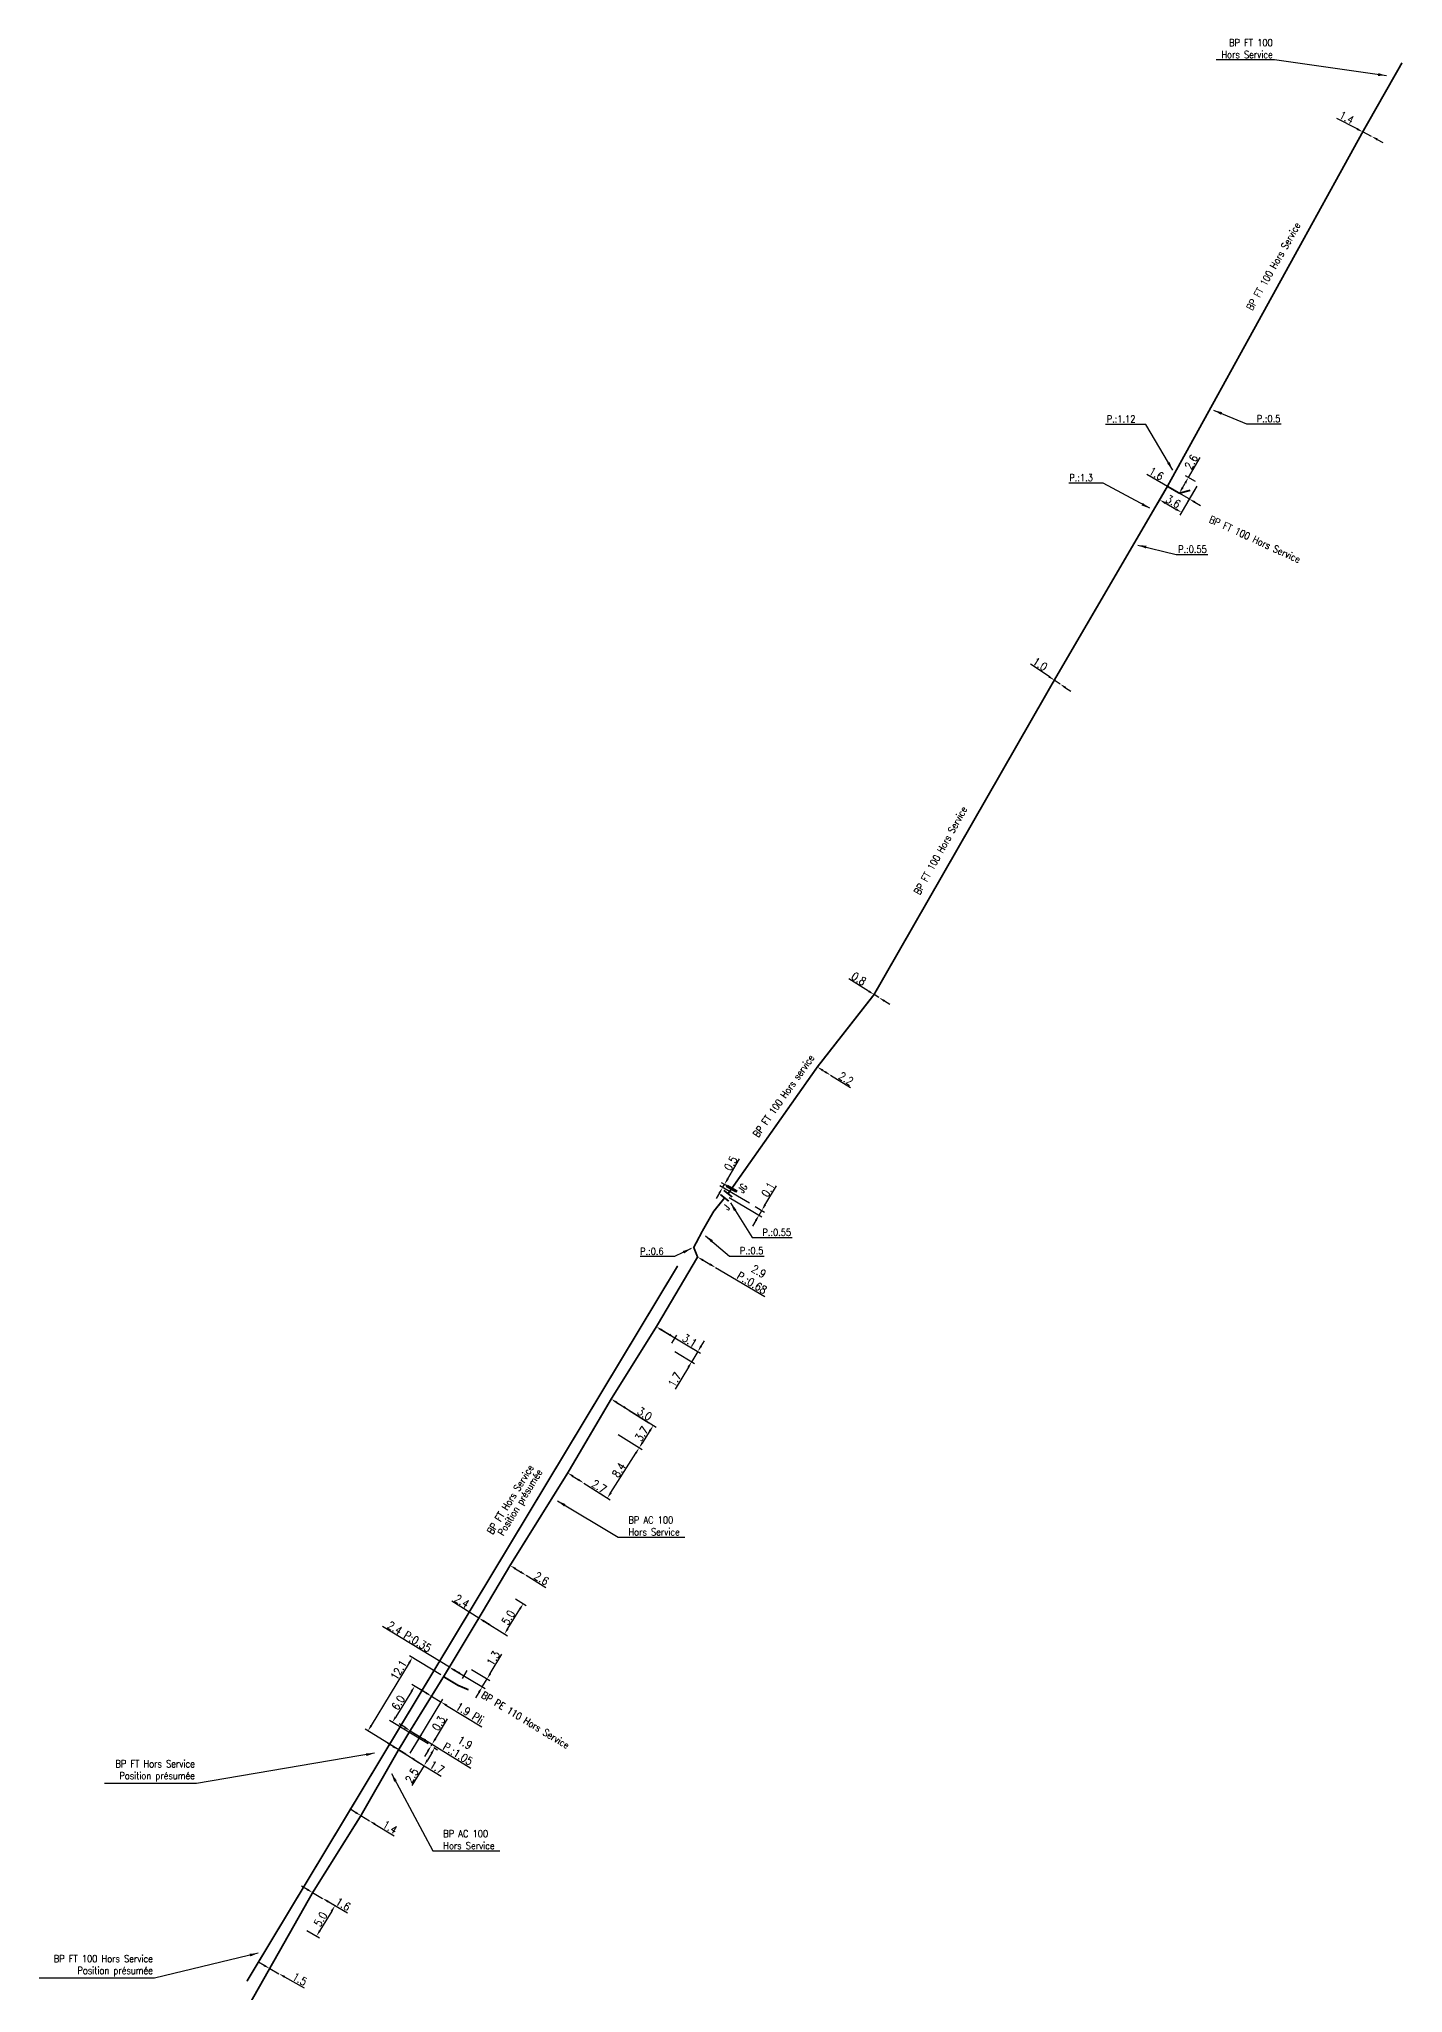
# Model space of a CAD drawing. Header units: millimetres. Extents: x 185000 to 186000, y 127000 to 128000.
# Drawn here: x 185149.8 to 185341.5, y 127233 to 127507.6 of the extents above; entities that cross this region are included whole.
import ezdxf
from ezdxf.enums import TextEntityAlignment as Align

# ---------------------------------------------------------------- set-up
doc = ezdxf.new("R2010")
doc.units = ezdxf.units.MM
doc.header["$PDMODE"] = 34
doc.layers.get('0').update_dxf_attribs({"linetype": 'CONTINUOUS'})
doc.layers.get('DEFPOINTS').update_dxf_attribs({"linetype": 'CONTINUOUS'})
doc.layers.add('L_908', color=5, linetype='CONTINUOUS')
doc.styles.get("Standard").update_dxf_attribs({"font": 'romans.shx', "width": 0.85})
doc.linetypes.add('BP_HS', pattern='A,2,-1,["G",Standard,S=0.85,R=0,X=-0.27,Y=-0.4],-1', length=4)
doc.dimstyles.get("Standard").update_dxf_attribs({"dimtxt": 1.5, "dimasz": 1.2, "dimexe": 0.625, "dimexo": 0.625, "dimgap": 0.25, "dimtad": 1, "dimdec": 1, "dimzin": 0, "dimdsep": 46, "dimtxsty": 'Standard', "dimcen": -0.5, "dimadec": 0, "dimazin": 0, "dimtfac": 1, "dimtdec": 1, "dimtmove": 0, "dimatfit": 3, "dimfxl": 0, "dimtolj": 1, "dimtzin": 0, "dimarcsym": 0})

# ---------------------------------------------------------------- blocks, each defined once
blk = doc.blocks.new('*D9')
at = {"layer": 'DEFPOINTS', "color": 0, "linetype": 'Continuous', "transparency": 16777216}
for p in [(185335.81, 127494.6), (185337.05, 127493.96), (185337.05, 127493.96)]:
    blk.add_point(p, dxfattribs=at)
at = {"layer": 'L_908', "color": 0, "linetype": 'Continuous', "lineweight": -2, "transparency": 16777216}
for p, q in [((185335.01, 127495.02), (185332.18, 127496.48)), ((185337.05, 127493.96), (185335.81, 127494.6)), ((185337.85, 127493.54), (185338.65, 127493.13))]:
    blk.add_line(p, q, dxfattribs=at)
at = {"layer": 'L_908', "color": 0, "linetype": 'Continuous', "transparency": 16777216}
for points in [[(185335.08, 127495.15), (185334.94, 127494.88), (185335.81, 127494.6)], [(185337.92, 127493.68), (185337.78, 127493.41), (185337.05, 127493.96)]]:
    blk.add_solid(points, dxfattribs=at)
at = {"layer": 'L_908', "color": 0, "linetype": 'Continuous', "transparency": 16777216, "insert": (185333.54, 127496.62), "char_height": 1.125, "attachment_point": 5, "rotation": 332.5975}
blk.add_mtext('\\A1;1.4', dxfattribs=at)
blk = doc.blocks.new('*D10')
at = {"layer": 'DEFPOINTS', "color": 0, "linetype": 'Continuous', "transparency": 16777216}
for p in [(185310.03, 127443.81), (185312.71, 127445.2), (185311.43, 127443)]:
    blk.add_point(p, dxfattribs=at)
at = {"layer": 'L_908', "color": 0, "linetype": 'Continuous', "lineweight": -2, "transparency": 16777216}
for p, q in [((185309.25, 127444.26), (185305.46, 127446.46)), ((185311.43, 127443), (185310.03, 127443.81)), ((185312.48, 127444.8), (185311.2, 127442.59)), ((185312.21, 127442.55), (185312.99, 127442.1))]:
    blk.add_line(p, q, dxfattribs=at)
at = {"layer": 'L_908', "color": 0, "linetype": 'Continuous', "transparency": 16777216}
for points in [[(185309.33, 127444.39), (185309.18, 127444.13), (185310.03, 127443.81)], [(185312.29, 127442.68), (185312.14, 127442.42), (185311.43, 127443)]]:
    blk.add_solid(points, dxfattribs=at)
at = {"layer": 'L_908', "color": 0, "linetype": 'Continuous', "transparency": 16777216, "insert": (185306.8, 127446.55), "char_height": 1.125, "attachment_point": 5, "rotation": 329.8902}
blk.add_mtext('\\A1;1.6', dxfattribs=at)
blk = doc.blocks.new('*D11')
at = {"layer": 'DEFPOINTS', "color": 0, "linetype": 'Continuous', "transparency": 16777216}
for p in [(185310.03, 127443.81), (185311.31, 127446.02), (185312.71, 127445.2)]:
    blk.add_point(p, dxfattribs=at)
at = {"layer": 'L_908', "color": 0, "linetype": 'Continuous', "lineweight": -2, "transparency": 16777216}
for p, q in [((185312.31, 127445.44), (185310.91, 127446.25)), ((185311.31, 127446.02), (185312.96, 127448.85)), ((185310.48, 127444.59), (185310.86, 127445.24))]:
    blk.add_line(p, q, dxfattribs=at)
at = {"layer": 'L_908', "color": 0, "linetype": 'Continuous', "transparency": 16777216}
for points in [[(185310.35, 127444.66), (185310.61, 127444.51), (185310.03, 127443.81)], [(185310.73, 127445.31), (185310.99, 127445.16), (185311.31, 127446.02)]]:
    blk.add_solid(points, dxfattribs=at)
at = {"layer": 'L_908', "color": 0, "linetype": 'Continuous', "transparency": 16777216, "insert": (185311.71, 127448.2), "char_height": 1.125, "attachment_point": 5, "rotation": 59.8902}
blk.add_mtext('\\A1;2.6', dxfattribs=at)
blk = doc.blocks.new('*D12')
at = {"layer": 'DEFPOINTS', "color": 0, "linetype": 'Continuous', "transparency": 16777216}
for p in [(185292.46, 127417.53), (185293.3, 127416.97), (185293.3, 127416.97)]:
    blk.add_point(p, dxfattribs=at)
at = {"layer": 'L_908', "color": 0, "linetype": 'Continuous', "lineweight": -2, "transparency": 16777216}
for p, q in [((185291.72, 127418.03), (185289.11, 127419.78)), ((185293.3, 127416.97), (185292.46, 127417.53)), ((185294.04, 127416.47), (185294.79, 127415.97))]:
    blk.add_line(p, q, dxfattribs=at)
at = {"layer": 'L_908', "color": 0, "linetype": 'Continuous', "transparency": 16777216}
for points in [[(185291.8, 127418.16), (185291.63, 127417.91), (185292.46, 127417.53)], [(185294.13, 127416.6), (185293.96, 127416.35), (185293.3, 127416.97)]]:
    blk.add_solid(points, dxfattribs=at)
at = {"layer": 'L_908', "color": 0, "linetype": 'Continuous', "transparency": 16777216, "insert": (185290.46, 127419.78), "char_height": 1.125, "attachment_point": 5, "rotation": 326.1279}
blk.add_mtext('\\A1;1.0', dxfattribs=at)
blk = doc.blocks.new('*D13')
at = {"layer": 'DEFPOINTS', "color": 0, "linetype": 'Continuous', "transparency": 16777216}
for p in [(185267.13, 127373.34), (185267.81, 127372.92), (185267.81, 127372.92)]:
    blk.add_point(p, dxfattribs=at)
at = {"layer": 'L_908', "color": 0, "linetype": 'Continuous', "lineweight": -2, "transparency": 16777216}
for p, q in [((185266.37, 127373.82), (185263.59, 127375.55)), ((185267.81, 127372.92), (185267.13, 127373.34)), ((185268.58, 127372.44), (185269.34, 127371.97))]:
    blk.add_line(p, q, dxfattribs=at)
at = {"layer": 'L_908', "color": 0, "linetype": 'Continuous', "transparency": 16777216}
for points in [[(185266.45, 127373.94), (185266.29, 127373.69), (185267.13, 127373.34)], [(185268.66, 127372.57), (185268.5, 127372.32), (185267.81, 127372.92)]]:
    blk.add_solid(points, dxfattribs=at)
at = {"layer": 'L_908', "color": 0, "linetype": 'Continuous', "transparency": 16777216, "insert": (185264.99, 127375.56), "char_height": 1.125, "attachment_point": 5, "rotation": 328.1255}
blk.add_mtext('\\A1;0.8', dxfattribs=at)
blk = doc.blocks.new('*D14')
at = {"layer": 'DEFPOINTS', "color": 0, "linetype": 'Continuous', "transparency": 16777216}
for p in [(185259.16, 127363.16), (185261.03, 127362), (185261.03, 127362)]:
    blk.add_point(p, dxfattribs=at)
at = {"layer": 'L_908', "color": 0, "linetype": 'Continuous', "lineweight": -2, "transparency": 16777216}
for p, q in [((185259.92, 127362.68), (185260.26, 127362.47)), ((185261.03, 127362), (185263.82, 127360.27))]:
    blk.add_line(p, q, dxfattribs=at)
at = {"layer": 'L_908', "color": 0, "linetype": 'Continuous', "transparency": 16777216}
for points in [[(185260, 127362.81), (185259.85, 127362.55), (185259.16, 127363.16)], [(185260.34, 127362.6), (185260.19, 127362.34), (185261.03, 127362)]]:
    blk.add_solid(points, dxfattribs=at)
at = {"layer": 'L_908', "color": 0, "linetype": 'Continuous', "transparency": 16777216, "insert": (185263.2, 127361.53), "char_height": 1.125, "attachment_point": 5, "rotation": 328.1994}
blk.add_mtext('\\A1;2.2', dxfattribs=at)
blk = doc.blocks.new('*D15')
at = {"layer": 'DEFPOINTS', "color": 0, "linetype": 'Continuous', "transparency": 16777216}
for p in [(185242.33, 127336.45), (185244.85, 127334.97), (185244.85, 127334.97)]:
    blk.add_point(p, dxfattribs=at)
at = {"layer": 'L_908', "color": 0, "linetype": 'Continuous', "lineweight": -2, "transparency": 16777216}
for p, q in [((185243.11, 127335.99), (185244.07, 127335.43)), ((185244.85, 127334.97), (185251.79, 127330.88))]:
    blk.add_line(p, q, dxfattribs=at)
at = {"layer": 'L_908', "color": 0, "linetype": 'Continuous', "transparency": 16777216}
for points in [[(185243.18, 127336.12), (185243.03, 127335.86), (185242.33, 127336.45)], [(185244.15, 127335.56), (185243.99, 127335.3), (185244.85, 127334.97)]]:
    blk.add_solid(points, dxfattribs=at)
at = {"layer": 'L_908', "color": 0, "linetype": 'Continuous', "transparency": 16777216, "insert": (185250.45, 127333.63), "char_height": 1.125, "attachment_point": 5, "rotation": 329.5158}
blk.add_mtext('\\A1;2.9\\PP.:0.68', dxfattribs=at)
blk = doc.blocks.new('*D20')
at = {"layer": 'DEFPOINTS', "color": 0, "linetype": 'Continuous', "transparency": 16777216}
for p in [(185182.19, 127236.44), (185183.5, 127235.71), (185183.5, 127235.71)]:
    blk.add_point(p, dxfattribs=at)
at = {"layer": 'L_908', "color": 0, "linetype": 'Continuous', "lineweight": -2, "transparency": 16777216}
for p, q in [((185181.4, 127236.88), (185180.62, 127237.32)), ((185182.19, 127236.44), (185183.5, 127235.71)), ((185184.28, 127235.27), (185187.02, 127233.73))]:
    blk.add_line(p, q, dxfattribs=at)
at = {"layer": 'L_908', "color": 0, "linetype": 'Continuous', "transparency": 16777216}
for points in [[(185181.47, 127237.01), (185181.33, 127236.75), (185182.19, 127236.44)], [(185184.35, 127235.4), (185184.21, 127235.14), (185183.5, 127235.71)]]:
    blk.add_solid(points, dxfattribs=at)
at = {"layer": 'L_908', "color": 0, "linetype": 'Continuous', "transparency": 16777216, "insert": (185186.41, 127234.94), "char_height": 1.125, "attachment_point": 5, "rotation": 330.7889}
blk.add_mtext('\\A1;1.5', dxfattribs=at)
blk = doc.blocks.new('*D21')
at = {"layer": 'DEFPOINTS', "color": 0, "linetype": 'Continuous', "transparency": 16777216}
for p in [(185189.62, 127246.3), (185187.03, 127242.03), (185188.78, 127241)]:
    blk.add_point(p, dxfattribs=at)
at = {"layer": 'L_908', "color": 0, "linetype": 'Continuous', "lineweight": -2, "transparency": 16777216}
for p, q in [((185190.02, 127246.07), (185191.78, 127245.05)), ((185190.91, 127244.51), (185189.25, 127241.77)), ((185187.43, 127241.79), (185189.19, 127240.77))]:
    blk.add_line(p, q, dxfattribs=at)
at = {"layer": 'L_908', "color": 0, "linetype": 'Continuous', "transparency": 16777216}
for points in [[(185190.78, 127244.59), (185191.03, 127244.44), (185191.37, 127245.28)], [(185189.12, 127241.85), (185189.38, 127241.7), (185188.78, 127241)]]:
    blk.add_solid(points, dxfattribs=at)
at = {"layer": 'L_908', "color": 0, "linetype": 'Continuous', "transparency": 16777216, "insert": (185189.34, 127243.37), "char_height": 1.125, "attachment_point": 5, "rotation": 58.8451}
blk.add_mtext('\\A1;5.0', dxfattribs=at)
blk = doc.blocks.new('*D22')
at = {"layer": 'DEFPOINTS', "color": 0, "linetype": 'Continuous', "transparency": 16777216}
for p in [(185188.23, 127247.11), (185189.62, 127246.3), (185189.62, 127246.3)]:
    blk.add_point(p, dxfattribs=at)
at = {"layer": 'L_908', "color": 0, "linetype": 'Continuous', "lineweight": -2, "transparency": 16777216}
for p, q in [((185187.45, 127247.56), (185186.68, 127248.01)), ((185188.23, 127247.11), (185189.62, 127246.3)), ((185190.39, 127245.85), (185193.11, 127244.27))]:
    blk.add_line(p, q, dxfattribs=at)
at = {"layer": 'L_908', "color": 0, "linetype": 'Continuous', "transparency": 16777216}
for points in [[(185187.53, 127247.69), (185187.38, 127247.43), (185188.23, 127247.11)], [(185190.47, 127245.98), (185190.32, 127245.72), (185189.62, 127246.3)]]:
    blk.add_solid(points, dxfattribs=at)
at = {"layer": 'L_908', "color": 0, "linetype": 'Continuous', "transparency": 16777216, "insert": (185192.52, 127245.48), "char_height": 1.125, "attachment_point": 5, "rotation": 329.817}
blk.add_mtext('\\A1;1.6', dxfattribs=at)
blk = doc.blocks.new('*D23')
at = {"layer": 'DEFPOINTS', "color": 0, "linetype": 'Continuous', "transparency": 16777216}
for p in [(185195.01, 127257.93), (185196.2, 127257.2), (185196.2, 127257.2)]:
    blk.add_point(p, dxfattribs=at)
at = {"layer": 'L_908', "color": 0, "linetype": 'Continuous', "lineweight": -2, "transparency": 16777216}
for p, q in [((185194.24, 127258.39), (185193.47, 127258.86)), ((185195.01, 127257.93), (185196.2, 127257.2)), ((185196.98, 127256.74), (185199.7, 127255.09))]:
    blk.add_line(p, q, dxfattribs=at)
at = {"layer": 'L_908', "color": 0, "linetype": 'Continuous', "transparency": 16777216}
for points in [[(185194.31, 127258.52), (185194.16, 127258.27), (185195.01, 127257.93)], [(185197.05, 127256.87), (185196.9, 127256.61), (185196.2, 127257.2)]]:
    blk.add_solid(points, dxfattribs=at)
at = {"layer": 'L_908', "color": 0, "linetype": 'Continuous', "transparency": 16777216, "insert": (185199.11, 127256.32), "char_height": 1.125, "attachment_point": 5, "rotation": 328.8451}
blk.add_mtext('\\A1;1.4', dxfattribs=at)
blk = doc.blocks.new('*D24')
at = {"layer": 'DEFPOINTS', "color": 0, "linetype": 'Continuous', "transparency": 16777216}
for p in [(185200.3, 127267.17), (185201.71, 127266.31), (185201.71, 127266.31)]:
    blk.add_point(p, dxfattribs=at)
at = {"layer": 'L_908', "color": 0, "linetype": 'Continuous', "lineweight": -2, "transparency": 16777216}
for p, q in [((185199.54, 127267.64), (185198.77, 127268.12)), ((185200.3, 127267.17), (185201.71, 127266.31)), ((185202.47, 127265.83), (185206.27, 127263.49))]:
    blk.add_line(p, q, dxfattribs=at)
at = {"layer": 'L_908', "color": 0, "linetype": 'Continuous', "transparency": 16777216}
for points in [[(185199.62, 127267.77), (185199.46, 127267.52), (185200.3, 127267.17)], [(185202.55, 127265.96), (185202.39, 127265.71), (185201.71, 127266.31)]]:
    blk.add_solid(points, dxfattribs=at)
at = {"layer": 'L_908', "color": 0, "linetype": 'Continuous', "transparency": 16777216, "insert": (185205.71, 127264.72), "char_height": 1.125, "attachment_point": 5, "rotation": 328.3269}
blk.add_mtext('\\A1;1.7', dxfattribs=at)
blk = doc.blocks.new('*D25')
at = {"layer": 'DEFPOINTS', "color": 0, "linetype": 'Continuous', "transparency": 16777216}
for p in [(185201.91, 127269.83), (185203.34, 127269), (185201.71, 127266.31)]:
    blk.add_point(p, dxfattribs=at)
at = {"layer": 'L_908', "color": 0, "linetype": 'Continuous', "lineweight": -2, "transparency": 16777216}
for p, q in [((185201.17, 127270.34), (185200.4, 127270.81)), ((185201.93, 127269.86), (185203.34, 127269)), ((185201.95, 127266.71), (185203.58, 127269.4)), ((185202.16, 127270.23), (185202.17, 127270.27)), ((185204.1, 127268.53), (185210.44, 127264.62))]:
    blk.add_line(p, q, dxfattribs=at)
at = {"layer": 'L_908', "color": 0, "linetype": 'Continuous', "transparency": 16777216}
for points in [[(185201.25, 127270.46), (185201.09, 127270.21), (185201.93, 127269.86)], [(185204.18, 127268.65), (185204.02, 127268.4), (185203.34, 127269)]]:
    blk.add_solid(points, dxfattribs=at)
at = {"layer": 'L_908', "color": 0, "linetype": 'Continuous', "transparency": 16777216, "insert": (185209.15, 127267.39), "char_height": 1.125, "attachment_point": 5, "rotation": 328.3295}
blk.add_mtext('\\A1;1.9\\PP.:1.05', dxfattribs=at)
blk = doc.blocks.new('*D26')
at = {"layer": 'DEFPOINTS', "color": 0, "linetype": 'Continuous', "transparency": 16777216}
for p in [(185206.63, 127277.46), (185196, 127269.83), (185201.71, 127266.31)]:
    blk.add_point(p, dxfattribs=at)
at = {"layer": 'L_908', "color": 0, "linetype": 'Continuous', "lineweight": -2, "transparency": 16777216}
for p, q in [((185201.79, 127279.39), (185196.47, 127270.6)), ((185206.23, 127277.71), (185201.85, 127280.41)), ((185201.31, 127266.55), (185195.6, 127270.07))]:
    blk.add_line(p, q, dxfattribs=at)
at = {"layer": 'L_908', "color": 0, "linetype": 'Continuous', "transparency": 16777216}
for points in [[(185201.66, 127279.47), (185201.92, 127279.31), (185202.25, 127280.16)], [(185196.34, 127270.67), (185196.6, 127270.52), (185196, 127269.83)]]:
    blk.add_solid(points, dxfattribs=at)
at = {"layer": 'L_908', "color": 0, "linetype": 'Continuous', "transparency": 16777216, "insert": (185200.31, 127278.39), "char_height": 1.125, "attachment_point": 5, "rotation": 58.8451}
blk.add_mtext('\\A1;12.1', dxfattribs=at)
blk = doc.blocks.new('*D27')
at = {"layer": 'DEFPOINTS', "color": 0, "linetype": 'Continuous', "transparency": 16777216}
for p in [(185207.45, 127278.81), (185207.45, 127278.81), (185210.14, 127278.72)]:
    blk.add_point(p, dxfattribs=at)
at = {"layer": 'L_908', "color": 0, "linetype": 'Continuous', "lineweight": -2, "transparency": 16777216}
for p, q in [((185207.45, 127278.81), (185198.04, 127284.49)), ((185208.69, 127278.06), (185208.22, 127278.34)), ((185209.9, 127278.32), (185209.22, 127277.19))]:
    blk.add_line(p, q, dxfattribs=at)
at = {"layer": 'L_908', "color": 0, "linetype": 'Continuous', "transparency": 16777216}
for points in [[(185208.29, 127278.47), (185208.14, 127278.21), (185207.45, 127278.81)], [(185208.77, 127278.19), (185208.61, 127277.93), (185209.46, 127277.59)]]:
    blk.add_solid(points, dxfattribs=at)
at = {"layer": 'L_908', "color": 0, "linetype": 'Continuous', "transparency": 16777216, "insert": (185201.83, 127283.08), "char_height": 1.125, "attachment_point": 5, "rotation": 328.8451}
blk.add_mtext('\\A1;2.4 P:0.35', dxfattribs=at)
blk = doc.blocks.new('*D28')
at = {"layer": 'DEFPOINTS', "color": 0, "linetype": 'Continuous', "transparency": 16777216}
for p in [(185204.93, 127274.71), (185206.29, 127273.89), (185201.7, 127266.3)]:
    blk.add_point(p, dxfattribs=at)
at = {"layer": 'L_908', "color": 0, "linetype": 'Continuous', "lineweight": -2, "transparency": 16777216}
for p, q in [((185201.95, 127266.7), (185206.53, 127274.29)), ((185204.16, 127275.18), (185203.39, 127275.64)), ((185204.93, 127274.71), (185206.29, 127273.89)), ((185207.06, 127273.42), (185212.01, 127270.43))]:
    blk.add_line(p, q, dxfattribs=at)
at = {"layer": 'L_908', "color": 0, "linetype": 'Continuous', "transparency": 16777216}
for points in [[(185204.24, 127275.3), (185204.09, 127275.05), (185204.93, 127274.71)], [(185207.14, 127273.55), (185206.98, 127273.29), (185206.29, 127273.89)]]:
    blk.add_solid(points, dxfattribs=at)
at = {"layer": 'L_908', "color": 0, "linetype": 'Continuous', "transparency": 16777216, "insert": (185210.31, 127272.34), "char_height": 1.125, "attachment_point": 5, "rotation": 328.8451}
blk.add_mtext('\\A1;1.9 Pli', dxfattribs=at)
blk = doc.blocks.new('*D29')
at = {"layer": 'DEFPOINTS', "color": 0, "linetype": 'Continuous', "transparency": 16777216}
for p in [(185216.32, 127288.65), (185217.82, 127287.73), (185211.59, 127285.7)]:
    blk.add_point(p, dxfattribs=at)
at = {"layer": 'L_908', "color": 0, "linetype": 'Continuous', "lineweight": -2, "transparency": 16777216}
for p, q in [((185215.67, 127284.23), (185217.35, 127286.96)), ((185216.72, 127288.41), (185218.22, 127287.48)), ((185211.99, 127285.45), (185215.6, 127283.22))]:
    blk.add_line(p, q, dxfattribs=at)
at = {"layer": 'L_908', "color": 0, "linetype": 'Continuous', "transparency": 16777216}
for points in [[(185217.22, 127287.04), (185217.48, 127286.88), (185217.82, 127287.73)], [(185215.54, 127284.31), (185215.8, 127284.15), (185215.2, 127283.47)]]:
    blk.add_solid(points, dxfattribs=at)
at = {"layer": 'L_908', "color": 0, "linetype": 'Continuous', "transparency": 16777216, "insert": (185215.74, 127285.77), "char_height": 1.125, "attachment_point": 5, "rotation": 58.3672}
blk.add_mtext('\\A1;5.0', dxfattribs=at)
blk = doc.blocks.new('*D30')
at = {"layer": 'DEFPOINTS', "color": 0, "linetype": 'Continuous', "transparency": 16777216}
for p in [(185211.59, 127285.7), (185213.65, 127284.42), (185213.65, 127284.42)]:
    blk.add_point(p, dxfattribs=at)
at = {"layer": 'L_908', "color": 0, "linetype": 'Continuous', "lineweight": -2, "transparency": 16777216}
for p, q in [((185211.59, 127285.7), (185207.77, 127288.06)), ((185212.89, 127284.9), (185212.36, 127285.22))]:
    blk.add_line(p, q, dxfattribs=at)
at = {"layer": 'L_908', "color": 0, "linetype": 'Continuous', "transparency": 16777216}
for points in [[(185212.44, 127285.35), (185212.28, 127285.09), (185211.59, 127285.7)], [(185212.97, 127285.02), (185212.81, 127284.77), (185213.65, 127284.42)]]:
    blk.add_solid(points, dxfattribs=at)
at = {"layer": 'L_908', "color": 0, "linetype": 'Continuous', "transparency": 16777216, "insert": (185209.19, 127288.06), "char_height": 1.125, "attachment_point": 5, "rotation": 328.257}
blk.add_mtext('\\A1;2.4', dxfattribs=at)
blk = doc.blocks.new('*D31')
at = {"layer": 'DEFPOINTS', "color": 0, "linetype": 'Continuous', "transparency": 16777216}
for p in [(185215.98, 127293.1), (185218.22, 127291.71), (185218.22, 127291.71)]:
    blk.add_point(p, dxfattribs=at)
at = {"layer": 'L_908', "color": 0, "linetype": 'Continuous', "lineweight": -2, "transparency": 16777216}
for p, q in [((185216.75, 127292.62), (185217.45, 127292.19)), ((185218.22, 127291.71), (185221.01, 127289.99))]:
    blk.add_line(p, q, dxfattribs=at)
at = {"layer": 'L_908', "color": 0, "linetype": 'Continuous', "transparency": 16777216}
for points in [[(185216.82, 127292.75), (185216.67, 127292.5), (185215.98, 127293.1)], [(185217.53, 127292.31), (185217.37, 127292.06), (185218.22, 127291.71)]]:
    blk.add_solid(points, dxfattribs=at)
at = {"layer": 'L_908', "color": 0, "linetype": 'Continuous', "transparency": 16777216, "insert": (185220.39, 127291.25), "char_height": 1.125, "attachment_point": 5, "rotation": 328.261}
blk.add_mtext('\\A1;2.6', dxfattribs=at)
blk = doc.blocks.new('*D32')
at = {"layer": 'DEFPOINTS', "color": 0, "linetype": 'Continuous', "transparency": 16777216}
for p in [(185224.08, 127306.1), (185226.32, 127304.68), (185226.32, 127304.68)]:
    blk.add_point(p, dxfattribs=at)
at = {"layer": 'L_908', "color": 0, "linetype": 'Continuous', "lineweight": -2, "transparency": 16777216}
for p, q in [((185224.84, 127305.62), (185225.56, 127305.16)), ((185226.32, 127304.68), (185229.09, 127302.93))]:
    blk.add_line(p, q, dxfattribs=at)
at = {"layer": 'L_908', "color": 0, "linetype": 'Continuous', "transparency": 16777216}
for points in [[(185224.92, 127305.75), (185224.76, 127305.49), (185224.08, 127306.1)], [(185225.64, 127305.29), (185225.48, 127305.04), (185226.32, 127304.68)]]:
    blk.add_solid(points, dxfattribs=at)
at = {"layer": 'L_908', "color": 0, "linetype": 'Continuous', "transparency": 16777216, "insert": (185228.49, 127304.2), "char_height": 1.125, "attachment_point": 5, "rotation": 327.6871}
blk.add_mtext('\\A1;2.7', dxfattribs=at)
blk = doc.blocks.new('*D33')
at = {"layer": 'DEFPOINTS', "color": 0, "linetype": 'Continuous', "transparency": 16777216}
for p in [(185230.19, 127316.49), (185230.75, 127311.76), (185234.12, 127309.63)]:
    blk.add_point(p, dxfattribs=at)
at = {"layer": 'L_908', "color": 0, "linetype": 'Continuous', "lineweight": -2, "transparency": 16777216}
for p, q in [((185230.59, 127316.24), (185236.5, 127312.51)), ((185235.62, 127312), (185234.6, 127310.39)), ((185231.15, 127311.51), (185234.52, 127309.38))]:
    blk.add_line(p, q, dxfattribs=at)
at = {"layer": 'L_908', "color": 0, "linetype": 'Continuous', "transparency": 16777216}
for points in [[(185235.49, 127312.08), (185235.75, 127311.92), (185236.1, 127312.76)], [(185234.48, 127310.47), (185234.73, 127310.31), (185234.12, 127309.63)]]:
    blk.add_solid(points, dxfattribs=at)
at = {"layer": 'L_908', "color": 0, "linetype": 'Continuous', "transparency": 16777216, "insert": (185234.48, 127311.59), "char_height": 1.125, "attachment_point": 5, "rotation": 57.6871}
blk.add_mtext('\\A1;3.7', dxfattribs=at)
blk = doc.blocks.new('*D34')
at = {"layer": 'DEFPOINTS', "color": 0, "linetype": 'Continuous', "transparency": 16777216}
for p in [(185230.19, 127316.49), (185232.73, 127314.89), (185232.73, 127314.89)]:
    blk.add_point(p, dxfattribs=at)
at = {"layer": 'L_908', "color": 0, "linetype": 'Continuous', "lineweight": -2, "transparency": 16777216}
for p, q in [((185230.95, 127316.01), (185231.97, 127315.37)), ((185232.73, 127314.89), (185235.5, 127313.14))]:
    blk.add_line(p, q, dxfattribs=at)
at = {"layer": 'L_908', "color": 0, "linetype": 'Continuous', "transparency": 16777216}
for points in [[(185231.03, 127316.14), (185230.87, 127315.89), (185230.19, 127316.49)], [(185232.05, 127315.5), (185231.89, 127315.24), (185232.73, 127314.89)]]:
    blk.add_solid(points, dxfattribs=at)
at = {"layer": 'L_908', "color": 0, "linetype": 'Continuous', "transparency": 16777216, "insert": (185234.89, 127314.41), "char_height": 1.125, "attachment_point": 5, "rotation": 327.6871}
blk.add_mtext('\\A1;3.0', dxfattribs=at)
blk = doc.blocks.new('*D35')
at = {"layer": 'DEFPOINTS', "color": 0, "linetype": 'Continuous', "transparency": 16777216}
for p in [(185308.36, 127444.78), (185312.71, 127445.2), (185310.34, 127441.12)]:
    blk.add_point(p, dxfattribs=at)
at = {"layer": 'L_908', "color": 0, "linetype": 'Continuous', "lineweight": -2, "transparency": 16777216}
for p, q in [((185308.12, 127444.38), (185307.02, 127442.48)), ((185312.48, 127444.8), (185310.11, 127440.71)), ((185308.04, 127442.44), (185309.56, 127441.56))]:
    blk.add_line(p, q, dxfattribs=at)
at = {"layer": 'L_908', "color": 0, "linetype": 'Continuous', "transparency": 16777216}
for points in [[(185308.11, 127442.57), (185307.96, 127442.31), (185307.26, 127442.88)], [(185309.64, 127441.69), (185309.49, 127441.43), (185310.34, 127441.12)]]:
    blk.add_solid(points, dxfattribs=at)
at = {"layer": 'L_908', "color": 0, "linetype": 'Continuous', "transparency": 16777216, "insert": (185309.17, 127442.65), "char_height": 1.125, "attachment_point": 5, "rotation": 330.1725}
blk.add_mtext('\\A1;3.6', dxfattribs=at)
blk = doc.blocks.new('*D296')
at = {"layer": 'DEFPOINTS', "color": 0, "linetype": 'Continuous', "transparency": 16777216}
for p in [(185204.88, 127267.75), (185200.3, 127267.17), (185205.39, 127267.44)]:
    blk.add_point(p, dxfattribs=at)
at = {"layer": 'L_908', "color": 0, "linetype": 'Continuous', "lineweight": -2, "transparency": 16777216}
for p, q in [((185200.7, 127266.93), (185204.29, 127264.71)), ((185203.89, 127264.96), (185202.19, 127262.15)), ((185204.92, 127266.67), (185204.36, 127265.73)), ((185205.28, 127267.51), (185205.79, 127267.19))]:
    blk.add_line(p, q, dxfattribs=at)
at = {"layer": 'L_908', "color": 0, "linetype": 'Continuous', "transparency": 16777216}
for points in [[(185204.23, 127265.81), (185204.48, 127265.65), (185203.89, 127264.96)], [(185204.79, 127266.75), (185205.05, 127266.59), (185205.39, 127267.44)]]:
    blk.add_solid(points, dxfattribs=at)
at = {"layer": 'L_908', "color": 0, "linetype": 'Continuous', "transparency": 16777216, "insert": (185202.17, 127263.56), "char_height": 1.125, "attachment_point": 5, "rotation": 58.8451}
blk.add_mtext('\\A1;2.5', dxfattribs=at)
blk = doc.blocks.new('*D297')
at = {"layer": 'DEFPOINTS', "color": 0, "linetype": 'Continuous', "transparency": 16777216}
for p in [(185204.93, 127274.71), (185199.43, 127271.04), (185204.88, 127267.75)]:
    blk.add_point(p, dxfattribs=at)
at = {"layer": 'L_908', "color": 0, "linetype": 'Continuous', "lineweight": -2, "transparency": 16777216}
for p, q in [((185204.53, 127274.95), (185202.17, 127276.38)), ((185202.1, 127275.37), (185199.91, 127271.81)), ((185204.48, 127268), (185199.03, 127271.29))]:
    blk.add_line(p, q, dxfattribs=at)
at = {"layer": 'L_908', "color": 0, "linetype": 'Continuous', "transparency": 16777216}
for points in [[(185201.98, 127275.45), (185202.23, 127275.29), (185202.58, 127276.14)], [(185199.78, 127271.89), (185200.03, 127271.73), (185199.43, 127271.04)]]:
    blk.add_solid(points, dxfattribs=at)
at = {"layer": 'L_908', "color": 0, "linetype": 'Continuous', "transparency": 16777216, "insert": (185200.26, 127273.81), "char_height": 1.125, "attachment_point": 5, "rotation": 58.3274}
blk.add_mtext('\\A1;6.0', dxfattribs=at)
blk = doc.blocks.new('*D298')
at = {"layer": 'DEFPOINTS', "color": 0, "linetype": 'Continuous', "transparency": 16777216}
for p in [(185207.45, 127278.81), (185210.14, 127278.72), (185212.74, 127277.15)]:
    blk.add_point(p, dxfattribs=at)
at = {"layer": 'L_908', "color": 0, "linetype": 'Continuous', "lineweight": -2, "transparency": 16777216}
for p, q in [((185213.2, 127277.92), (185214.83, 127280.61)), ((185207.85, 127278.57), (185212.46, 127275.78)), ((185210.54, 127278.48), (185213.14, 127276.91)), ((185212.06, 127276.02), (185212.74, 127277.15)), ((185211.59, 127275.25), (185211.12, 127274.48))]:
    blk.add_line(p, q, dxfattribs=at)
at = {"layer": 'L_908', "color": 0, "linetype": 'Continuous', "transparency": 16777216}
for points in [[(185211.46, 127275.33), (185211.72, 127275.17), (185212.06, 127276.02)], [(185213.08, 127278), (185213.33, 127277.84), (185212.74, 127277.15)]]:
    blk.add_solid(points, dxfattribs=at)
at = {"layer": 'L_908', "color": 0, "linetype": 'Continuous', "transparency": 16777216, "insert": (185213.61, 127280.04), "char_height": 1.125, "attachment_point": 5, "rotation": 58.8451}
blk.add_mtext('\\A1;1.3', dxfattribs=at)
blk = doc.blocks.new('*D299')
at = {"layer": 'DEFPOINTS', "color": 0, "linetype": 'Continuous', "transparency": 16777216}
for p in [(185201.93, 127269.86), (185204.88, 127267.75), (185204.88, 127267.75)]:
    blk.add_point(p, dxfattribs=at)
at = {"layer": 'L_908', "color": 0, "linetype": 'Continuous', "lineweight": -2, "transparency": 16777216}
for p, q in [((185205.48, 127268.73), (185207.2, 127271.52)), ((185202.33, 127269.62), (185205.41, 127267.72)), ((185204.88, 127267.75), (185205.01, 127267.97)), ((185204.4, 127266.99), (185203.93, 127266.22))]:
    blk.add_line(p, q, dxfattribs=at)
at = {"layer": 'L_908', "color": 0, "linetype": 'Continuous', "transparency": 16777216}
for points in [[(185204.28, 127267.07), (185204.53, 127266.91), (185204.88, 127267.75)], [(185205.35, 127268.81), (185205.61, 127268.65), (185205.01, 127267.97)]]:
    blk.add_solid(points, dxfattribs=at)
at = {"layer": 'L_908', "color": 0, "linetype": 'Continuous', "transparency": 16777216, "insert": (185205.94, 127270.9), "char_height": 1.125, "attachment_point": 5, "rotation": 58.3274}
blk.add_mtext('\\A1;0.3', dxfattribs=at)
blk = doc.blocks.new('*D300')
at = {"layer": 'DEFPOINTS', "color": 0, "linetype": 'Continuous', "ltscale": 0.5, "transparency": 16777216}
for p in [(185246.36, 127345.06), (185250.02, 127343.77), (185251.35, 127342.99)]:
    blk.add_point(p, dxfattribs=at)
at = {"layer": 'L_908', "color": 0, "linetype": 'Continuous', "lineweight": -2, "ltscale": 0.5, "transparency": 16777216}
for p, q in [((185246.76, 127344.82), (185251.37, 127342.11)), ((185251.8, 127343.76), (185253.4, 127346.47)), ((185250.43, 127343.53), (185251.75, 127342.75)), ((185250.97, 127342.35), (185251.35, 127342.99)), ((185250.51, 127341.57), (185250.06, 127340.79))]:
    blk.add_line(p, q, dxfattribs=at)
at = {"layer": 'L_908', "color": 0, "linetype": 'Continuous', "ltscale": 0.5, "transparency": 16777216}
for points in [[(185250.38, 127341.65), (185250.64, 127341.49), (185250.97, 127342.35)], [(185251.68, 127343.84), (185251.93, 127343.69), (185251.35, 127342.99)]]:
    blk.add_solid(points, dxfattribs=at)
at = {"layer": 'L_908', "color": 0, "linetype": 'Continuous', "ltscale": 0.5, "transparency": 16777216, "insert": (185252.22, 127345.94), "char_height": 1.125, "attachment_point": 5, "rotation": 59.5158}
blk.add_mtext('\\A1;0.1', dxfattribs=at)
blk = doc.blocks.new('*D301')
at = {"layer": 'DEFPOINTS', "color": 0, "linetype": 'Continuous', "ltscale": 0.5, "transparency": 16777216}
for p in [(185245.85, 127346.22), (185247.12, 127346.06), (185250.02, 127343.77)]:
    blk.add_point(p, dxfattribs=at)
at = {"layer": 'L_908', "color": 0, "linetype": 'Continuous', "lineweight": -2, "ltscale": 0.5, "transparency": 16777216}
for p, q in [((185246.57, 127347.43), (185248.24, 127350.25)), ((185245.39, 127345.45), (185244.94, 127344.67)), ((185249.62, 127344), (185245.45, 127346.46)), ((185246.71, 127346.3), (185245.7, 127346.89)), ((185245.85, 127346.22), (185246.11, 127346.65))]:
    blk.add_line(p, q, dxfattribs=at)
at = {"layer": 'L_908', "color": 0, "linetype": 'Continuous', "ltscale": 0.5, "transparency": 16777216}
for points in [[(185246.44, 127347.5), (185246.7, 127347.35), (185246.11, 127346.65)], [(185245.27, 127345.52), (185245.52, 127345.37), (185245.85, 127346.22)]]:
    blk.add_solid(points, dxfattribs=at)
at = {"layer": 'L_908', "color": 0, "linetype": 'Continuous', "ltscale": 0.5, "transparency": 16777216, "insert": (185246.99, 127349.61), "char_height": 1.125, "attachment_point": 5, "rotation": 59.3695}
blk.add_mtext('\\A1;0.5', dxfattribs=at)
blk = doc.blocks.new('P_310_01')
at = {"color": 0, "linetype": 'Continuous', "const_width": 0.25, "flags": 128}
for points in [[(-0.38, 0.75), (-0.38, -0.75)], [(0.38, 0.75), (0.38, -0.75)]]:
    blk.add_lwpolyline(points, dxfattribs=at)
at = {"color": 0, "linetype": 'Continuous', "width": 0.75}
blk.add_attdef('NUM', text='', height=2, dxfattribs=at).set_placement((3.19, 2.11), align=Align.MIDDLE)
at = {"color": 0, "linetype": 'Continuous', "width": 0.75, "flags": 3}
for tag, p in [('DEF_LEG', (0, -10)), ('DEF_COUP', (0, -12.5)), ('DEF_TYPE', (0, -15))]:
    blk.add_attdef(tag, text='', height=1.2, dxfattribs=at).set_placement(p, align=Align.MIDDLE)
blk = doc.blocks.new('L_340_17')
at = {"linetype": 'Continuous'}
blk.add_hatch(color=0, dxfattribs=at).paths.add_polyline_path([(0.125, 0.75), (-0.125, 0.75), (-0.125, -0.75), (0.125, -0.75)])
at = {"color": 0, "linetype": 'Continuous'}
blk.add_lwpolyline([(-0.125, 0.75), (0.125, 0.75), (0.125, -0.75), (-0.125, -0.75)], close=True, dxfattribs=at)
at = {"color": 0, "linetype": 'Continuous', "width": 0.75}
for tag, height, flags, p in [('MRT', 1, 8, (0, 2.5)), ('DEF_LEG', 1.2, 3, (0, -5)), ('DEF_COUP', 1.2, 3, (0, -7.5)), ('DEF_TYPE', 1.2, 3, (0, -10))]:
    blk.add_attdef(tag, text='', height=height, dxfattribs=dict(at, flags=flags)).set_placement(p, align=Align.MIDDLE)
blk = doc.blocks.new('*D357')
at = {"layer": 'DEFPOINTS', "color": 0, "linetype": 'Continuous', "transparency": 16777216}
for p in [(185230.75, 127311.76), (185234.12, 127309.63), (185226.32, 127304.68)]:
    blk.add_point(p, dxfattribs=at)
at = {"layer": 'L_908', "color": 0, "linetype": 'Continuous', "lineweight": -2, "transparency": 16777216}
for p, q in [((185230.14, 127303.33), (185233.64, 127308.87)), ((185231.15, 127311.51), (185234.52, 127309.38)), ((185226.72, 127304.43), (185230.06, 127302.32))]:
    blk.add_line(p, q, dxfattribs=at)
at = {"layer": 'L_908', "color": 0, "linetype": 'Continuous', "transparency": 16777216}
for points in [[(185233.52, 127308.95), (185233.77, 127308.79), (185234.12, 127309.63)], [(185230.01, 127303.41), (185230.27, 127303.25), (185229.66, 127302.57)]]:
    blk.add_solid(points, dxfattribs=at)
at = {"layer": 'L_908', "color": 0, "linetype": 'Continuous', "transparency": 16777216, "insert": (185231.26, 127306.5), "char_height": 1.125, "attachment_point": 5, "rotation": 57.6871}
blk.add_mtext('\\A1;8.4', dxfattribs=at)
blk = doc.blocks.new('*D358')
at = {"layer": 'DEFPOINTS', "color": 0, "linetype": 'Continuous', "transparency": 16777216}
for p in [(185236.54, 127326.65), (185238.45, 127323.92), (185239.15, 127325.08)]:
    blk.add_point(p, dxfattribs=at)
at = {"layer": 'L_908', "color": 0, "linetype": 'Continuous', "lineweight": -2, "transparency": 16777216}
for p, q in [((185237.31, 127326.19), (185238.38, 127325.54)), ((185238.7, 127324.32), (185239.39, 127325.48)), ((185239.15, 127325.08), (185241.72, 127323.53))]:
    blk.add_line(p, q, dxfattribs=at)
at = {"layer": 'L_908', "color": 0, "linetype": 'Continuous', "transparency": 16777216}
for points in [[(185237.38, 127326.31), (185237.23, 127326.06), (185236.54, 127326.65)], [(185238.46, 127325.67), (185238.3, 127325.41), (185239.15, 127325.08)]]:
    blk.add_solid(points, dxfattribs=at)
at = {"layer": 'L_908', "color": 0, "linetype": 'Continuous', "transparency": 16777216, "insert": (185241.21, 127324.71), "char_height": 1.125, "attachment_point": 5, "rotation": 328.9722}
blk.add_mtext('\\A1;3.1', dxfattribs=at)
blk = doc.blocks.new('*D359')
at = {"layer": 'DEFPOINTS', "color": 0, "linetype": 'Continuous', "transparency": 16777216}
for p in [(185236.54, 127326.65), (185238.73, 127323.41), (185241.5, 127321.74)]:
    blk.add_point(p, dxfattribs=at)
at = {"layer": 'L_908', "color": 0, "linetype": 'Continuous', "lineweight": -2, "transparency": 16777216}
for p, q in [((185236.94, 127326.41), (185242.76, 127322.91)), ((185239.13, 127323.16), (185241.91, 127321.49)), ((185242.35, 127323.15), (185241.5, 127321.74)), ((185242.82, 127323.92), (185243.28, 127324.69)), ((185241.04, 127320.96), (185239.17, 127317.86))]:
    blk.add_line(p, q, dxfattribs=at)
at = {"layer": 'L_908', "color": 0, "linetype": 'Continuous', "transparency": 16777216}
for points in [[(185242.69, 127324), (185242.95, 127323.84), (185242.35, 127323.15)], [(185240.91, 127321.04), (185241.17, 127320.89), (185241.5, 127321.74)]]:
    blk.add_solid(points, dxfattribs=at)
at = {"layer": 'L_908', "color": 0, "linetype": 'Continuous', "transparency": 16777216, "insert": (185239.11, 127319.21), "char_height": 1.125, "attachment_point": 5, "rotation": 58.9722}
blk.add_mtext('\\A1;1.7', dxfattribs=at)

msp = doc.modelspace()

# ---------------------------------------------------------------- linework, layer by layer
at = {"layer": 'L_908', "linetype": 'BP_HS', "const_width": 0.25, "flags": 128}
for points in [[(185246.6, 127345.35), (185246.77, 127345.57), (185259.16, 127363.16), (185267.13, 127373.34), (185273.04, 127383.65), (185292.46, 127417.53), (185308.36, 127444.78), (185335.81, 127494.6), (185341.33, 127504.31)], [(185178.99, 127234.65), (185239.53, 127335.2)]]:
    msp.add_lwpolyline(points, dxfattribs=at)
at = {"layer": 'L_908', "linetype": 'BP_HS', "ltscale": 0.5, "const_width": 0.25, "flags": 128}
for points in [[(185308.36, 127444.78), (185310.03, 127443.81), (185311.57, 127444.22)], [(185206.63, 127277.46), (185208.64, 127276.25), (185210.13, 127275.62)]]:
    msp.add_lwpolyline(points, dxfattribs=at)
at = {"layer": 'L_908', "linetype": 'BP_HS', "const_width": 0.25}
msp.add_lwpolyline([(185173.09, 127224.43), (185174.37, 127226.27), (185178.57, 127230.04), (185182.19, 127236.44), (185188.23, 127247.11), (185195.01, 127257.93), (185200.29, 127267.15), (185201.93, 127269.86), (185204.93, 127274.71), (185206.63, 127277.46), (185207.45, 127278.81), (185211.59, 127285.7), (185215.98, 127293.1), (185224.08, 127306.1), (185230.19, 127316.49), (185236.54, 127326.65), (185242.33, 127336.45), (185241.79, 127337.8), (185243.08, 127340.24), (185244.58, 127342.85), (185246.13, 127344.77)], dxfattribs=at)

# ---------------------------------------------------------------- block references
at = {"layer": 'L_908', "ltscale": 0.5}
ref = msp.add_blockref('P_310_01', (185246.36, 127345.06), dxfattribs=dict(at, rotation=51.21610914070411))
ref.add_attrib('NUM', 'J', dxfattribs={"layer": '0', "color": 0, "linetype": 'Continuous', "height": 1, "rotation": 51.2161, "width": 0.75}).set_placement((185246.4, 127343.44), align=Align.MIDDLE)
at = {"layer": 'L_908', "linetype": 'Continuous', "ltscale": 0.5}
ref = msp.add_blockref('L_340_17', (185247.12, 127346.06), dxfattribs=dict(at, rotation=59.88989603414235))
ref.add_attrib('MRT', 'JG', dxfattribs={"layer": '0', "color": 0, "linetype": 'Continuous', "height": 1, "rotation": 54.838, "width": 0.75}).set_placement((185248.66, 127346.12), align=Align.MIDDLE)

# ---------------------------------------------------------------- texts
at = {"layer": 'L_908', "linetype": 'BP_HS', "width": 0.85}
for s, rotation, p in [('BP FT 100 Hors Service', 60.5177, (185320.27, 127469.4)), ('BP FT 100 Hors Service', 335.4102, (185314.12, 127439.76)), ('BP FT 100 Hors Service', 61.1308, (185273.55, 127387.26)), ('BP FT 100 Hors service', 54.838, (185250.85, 127353.17)), ('BP FT Hors Service', 58.4424, (185213.52, 127297.37)), ('Position présumée', 58.4424, (185215.02, 127297.19)), ('BP PE 110 Hors Service', 328.7343, (185211.84, 127274.6))]:
    msp.add_text(s, height=1, rotation=rotation, dxfattribs=at).set_placement(p)
at = {"layer": 'L_908', "linetype": 'Continuous', "char_height": 1}
for s, insert, attachment_point in [('BP FT 100\\PHors Service', (185323.16, 127506.31), 6), ('P.:1.12', (185303.87, 127454.24), 6), ('P.:0.5', (185320.93, 127454.29), 4), ('P.:1.3', (185297.89, 127445.99), 6), ('P.:0.55', (185309.85, 127435.94), 4), ('P.:0.55', (185251.43, 127339.93), 4), ('P.:0.6', (185234.24, 127337.26), 4), ('P.:0.5', (185248.27, 127337.34), 4), ('BP AC 100\\PHors Service', (185232.61, 127298.65), 4), ('BP FT Hors Service\\PPosition présumée', (185171.67, 127264.21), 6), ('BP AC 100\\PHors Service', (185206.59, 127254.55), 4), ('BP FT 100 Hors Service\\PPosition présumée', (185165.77, 127236.83), 6)]:
    msp.add_mtext(s, dxfattribs=dict(at, insert=insert, attachment_point=attachment_point))

# ---------------------------------------------------------------- dimensions: what is measured, and where the dimension line sits
at = {"layer": 'L_908', "linetype": 'Continuous'}
for base, p1, p2, angle, picture, middle in [((185337.05, 127493.96), (185335.81, 127494.6), (185337.05, 127493.96), 152.5975, '*D9', (185333.2, 127495.96)), ((185311.31, 127446.02), (185310.03, 127443.81), (185312.71, 127445.2), 239.8902, '*D11', (185312.36, 127447.82)), ((185311.43, 127443), (185310.03, 127443.81), (185312.71, 127445.2), 149.8902, '*D10', (185306.43, 127445.9)), ((185310.34, 127441.12), (185308.36, 127444.78), (185312.71, 127445.2), 150.1725, '*D35', (185308.8, 127442)), ((185293.3, 127416.97), (185292.46, 127417.53), (185293.3, 127416.97), 146.1279, '*D12', (185290.04, 127419.16)), ((185267.81, 127372.92), (185267.13, 127373.34), (185267.81, 127372.92), 148.1255, '*D13', (185264.6, 127374.92)), ((185261.03, 127362), (185259.16, 127363.16), (185261.03, 127362), 148.1994, '*D14', (185262.8, 127360.89)), ((185239.1491, 127325.077), (185236.5355, 127326.6491), (185238.455, 127323.923), 148.9722, '*D358', (185240.8224, 127324.0705)), ((185241.5, 127321.74), (185236.54, 127326.65), (185238.73, 127323.41), 58.9722, '*D359', (185239.75, 127318.82)), ((185232.73, 127314.89), (185230.19, 127316.49), (185232.73, 127314.89), 147.6871, '*D34', (185234.49, 127313.77)), ((185226.3211, 127304.6836), (185224.0815, 127306.1001), (185226.3211, 127304.6836), 147.6871, '*D32', (185228.0868, 127303.5668)), ((185218.22, 127291.71), (185215.98, 127293.1), (185218.22, 127291.71), 148.261, '*D31', (185219.99, 127290.61)), ((185213.65, 127284.42), (185211.59, 127285.7), (185213.65, 127284.42), 148.257, '*D30', (185208.8, 127287.43)), ((185217.82, 127287.73), (185211.59, 127285.7), (185216.32, 127288.65), 238.3672, '*D29', (185216.37, 127285.37)), ((185196, 127269.83), (185206.63, 127277.46), (185201.71, 127266.31), 58.8451, '*D26', (185200.95, 127278)), ((185212.74, 127277.15), (185207.45, 127278.81), (185210.14, 127278.72), 238.8451, '*D298', (185214.25, 127279.65)), ((185199.4345, 127271.0439), (185204.933, 127274.7104), (185204.8769, 127267.7537), 58.3274, '*D297', (185200.8993, 127273.4183)), ((185201.71, 127266.31), (185200.3, 127267.17), (185201.71, 127266.31), 148.3269, '*D24', (185205.31, 127264.08)), ((185196.2, 127257.2), (185195.01, 127257.93), (185196.2, 127257.2), 148.8451, '*D23', (185198.72, 127255.68)), ((185189.62, 127246.3), (185188.23, 127247.11), (185189.62, 127246.3), 149.817, '*D22', (185192.14, 127244.84)), ((185188.78, 127241), (185189.62, 127246.3), (185187.03, 127242.03), 58.8451, '*D21', (185189.98, 127242.98)), ((185183.5, 127235.71), (185182.19, 127236.44), (185183.5, 127235.71), 150.7889, '*D20', (185186.05, 127234.28))]:
    dim = msp.add_linear_dim(base=base, p1=p1, p2=p2, angle=angle, dimstyle='Standard', override={"dimscale": 0.75}, dxfattribs=at)
    dim.commit()
    dim.dimension.update_dxf_attribs({"geometry": picture, "text_midpoint": middle, "dimtype": 160})
at = {"layer": 'L_908', "linetype": 'Continuous', "ltscale": 0.5}
dim = msp.add_linear_dim(base=(185245.85, 127346.22), p1=(185247.12, 127346.06), p2=(185250.02, 127343.77), angle=59.3695, dimstyle='Standard', override={"dimscale": 0.75}, dxfattribs=at)
dim.commit()
dim.dimension.update_dxf_attribs({"geometry": '*D301', "text_midpoint": (185247.63, 127349.23), "dimtype": 160})
dim = msp.add_linear_dim(base=(185251.35, 127342.99), p1=(185246.36, 127345.06), p2=(185250.02, 127343.77), angle=239.5158, text='0.1', dimstyle='Standard', override={"dimscale": 0.75}, dxfattribs=at)
dim.commit()
dim.dimension.update_dxf_attribs({"geometry": '*D300', "text_midpoint": (185252.86, 127345.56), "dimtype": 160})
at = {"layer": 'L_908', "linetype": 'Continuous'}
for base, p1, p2, angle, text, picture, middle in [((185244.85, 127334.97), (185242.33, 127336.45), (185244.85, 127334.97), 149.5158, '<>\\PP.:0.68', '*D15', (185249.59, 127332.18)), ((185207.45, 127278.81), (185210.14, 127278.72), (185207.45, 127278.81), 328.8451, '<> P:0.35', '*D27', (185201.44, 127282.44)), ((185206.29, 127273.89), (185204.93, 127274.71), (185201.7, 127266.3), 148.8451, '1.9 Pli', '*D28', (185209.92, 127271.69)), ((185203.34, 127269), (185201.91, 127269.83), (185201.71, 127266.31), 148.3295, '1.9\\PP.:1.05', '*D25', (185208.27, 127265.96)), ((185204.88, 127267.75), (185201.93, 127269.86), (185204.88, 127267.75), 58.3274, '0.3', '*D299', (185206.58, 127270.51)), ((185205.39, 127267.44), (185200.3, 127267.17), (185204.88, 127267.75), 238.8451, '2.5', '*D296', (185202.81, 127263.17))]:
    dim = msp.add_linear_dim(base=base, p1=p1, p2=p2, angle=angle, text=text, dimstyle='Standard', override={"dimscale": 0.75}, dxfattribs=at)
    dim.commit()
    dim.dimension.update_dxf_attribs({"geometry": picture, "text_midpoint": middle, "dimtype": 160})
for p1, angle, picture, middle in [((185230.19, 127316.49), 57.6871, '*D33', (185234.48, 127311.59)), ((185226.32, 127304.68), 237.6871, '*D357', (185231.26, 127306.5))]:
    dim = msp.add_linear_dim(base=(185234.12, 127309.63), p1=p1, p2=(185230.75, 127311.76), angle=angle, dimstyle='Standard', override={"dimscale": 0.75}, dxfattribs=at)
    dim.commit()
    dim.dimension.update_dxf_attribs({"geometry": picture, "text_midpoint": middle})

# ---------------------------------------------------------------- leaders
at = {"layer": 'L_908', "linetype": 'Continuous', "annotation_type": 0, "has_hookline": 1}
for points, hookline_direction, text_width in [([(185339.15, 127502.5), (185323.41, 127504.73)], 1, 7.93), ([(185314.86, 127455.48), (185319.48, 127453.54), (185320.68, 127453.54)], 0, 3.4), ([(185309.1, 127447.06), (185305.32, 127453.49), (185304.12, 127453.49)], 1, 4.21), ([(185305.87, 127441.69), (185299.34, 127445.24), (185298.14, 127445.24)], 1, 3.4), ([(185304.22, 127436.52), (185309.6, 127435.19)], 0, 4.21), ([(185246.97, 127344.05), (185249.98, 127339.18), (185251.18, 127339.18)], 0, 4.21), ([(185243.44, 127339.44), (185246.82, 127336.59), (185248.02, 127336.59)], 0, 3.4), ([(185241.43, 127337.64), (185239.09, 127336.51), (185237.89, 127336.51)], 1, 3.4), ([(185222.64, 127302.17), (185231.16, 127297.06), (185232.36, 127297.06)], 0, 7.93), ([(185196.93, 127266.7), (185171.92, 127262.46)], 1, 12.71), ([(185199.3, 127263.85), (185205.14, 127252.96), (185206.34, 127252.96)], 0, 7.93), ([(185180.58, 127238.6), (185166.02, 127235.08)], 1, 15.99)]:
    msp.add_leader(points, dimstyle='Standard', dxfattribs=dict(at, hookline_direction=hookline_direction, text_width=text_width))

doc.saveas('drawing.dxf')
